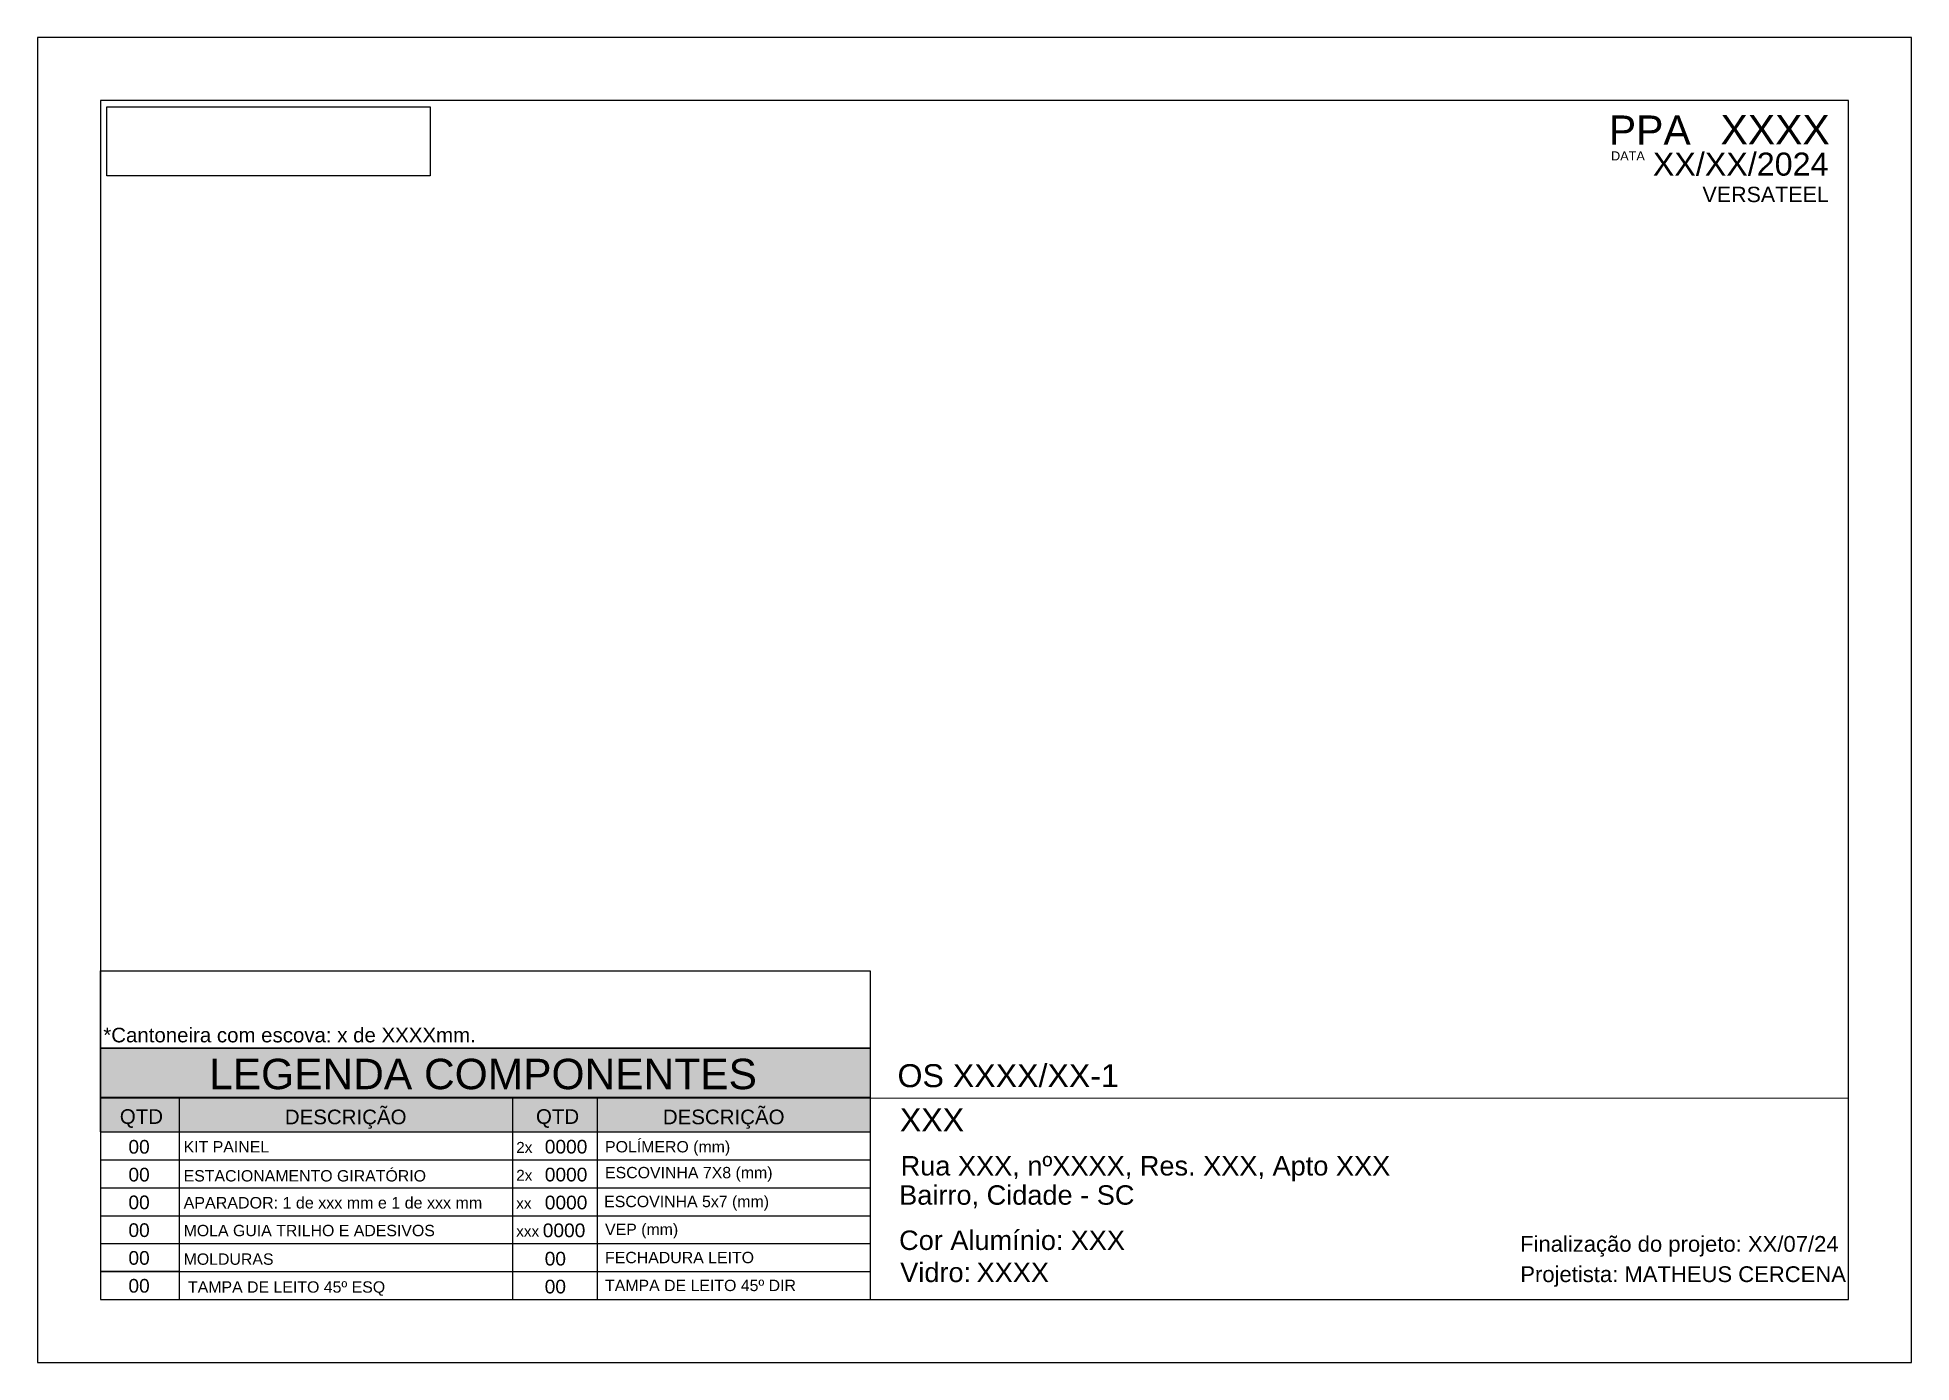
# Paper-space layout 'Layout1' of a CAD drawing. Header units: millimetres. Extents: x 0 to 297, y 0 to 210.
import ezdxf
from ezdxf.enums import TextEntityAlignment as Align

# ---------------------------------------------------------------- set-up
doc = ezdxf.new("R2010")
doc.units = ezdxf.units.MM
doc.header["$LTSCALE"] = 5
doc.layers.add('LINHA DE CENTRO', color=1, linetype='Continuous')
doc.layers.add('VIEWPORT', color=7, linetype='Continuous', plot=False)
doc.styles.get("Standard").update_dxf_attribs({"font": 'arial.ttf'})
picture_1 = doc.add_image_def('image1.jpg', size_in_pixel=(2160, 460))

psp = doc.layouts.get("Layout1")

# ---------------------------------------------------------------- hatches: boundary and pattern name
at = {"true_color": 0x4a86e8}
h = psp.add_hatch(color=163, dxfattribs=at)
h.dxf.hatch_style = 1
h.paths.add_polyline_path([(131.97, 42.07), (131.97, 49.81), (10, 49.81), (10, 42.07)])
at = {"true_color": 0xadddf7}
h = psp.add_hatch(color=141, dxfattribs=at)
h.dxf.hatch_style = 1
h.paths.add_polyline_path([(22.48, 42.07), (10, 42.07), (10, 36.54), (22.48, 36.54)])
h.paths.add_polyline_path([(75.95, 42.07), (22.48, 42.07), (22.48, 36.54), (75.95, 36.54)])
h.paths.add_polyline_path([(87.54, 42.07), (75.95, 42.07), (75.95, 36.54), (87.54, 36.54)])
h.paths.add_polyline_path([(131.97, 42.07), (87.54, 42.07), (87.54, 36.54), (131.97, 36.54)])

# ---------------------------------------------------------------- linework, layer by layer
for p, q in [((10, 49.81), (131.97, 49.81)), ((10, 36.54), (10, 49.81)), ((131.97, 49.81), (131.97, 10)), ((10, 42.07), (131.97, 42.07)), ((22.48, 42.07), (22.48, 10)), ((75.26, 42.07), (75.26, 10)), ((88.68, 42.07), (88.68, 10)), ((10, 36.54), (131.97, 36.54)), ((10, 32.12), (131.97, 32.12)), ((10, 27.69), (131.97, 27.69)), ((10, 23.27), (131.97, 23.27)), ((10, 18.85), (131.97, 18.85)), ((10, 14.42), (131.97, 14.42)), ((22.48, 14.42), (10, 14.42))]:
    psp.add_line(p, q)
for points in [[(0, 0), (297, 0), (297, 210), (0, 210)], [(10, 10), (287, 10), (287, 200), (10, 200)]]:
    psp.add_lwpolyline(points, close=True)
psp.add_lwpolyline([(131.97, 49.81), (10, 49.81), (10, 62.07), (131.97, 62.07), (131.97, 49.81)])

# ---------------------------------------------------------------- texts
for s, height, p in [('PPA', 4.645, (249.03, 192.99)), ('DATA', 1.438, (249.38, 190.51)), ('LEGENDA COMPONENTES', 4.8215, (27.2, 43.32)), ('OS XXXX/XX-1', 3.6436, (136.3, 43.64)), ('QTD', 2.322, (13.05, 37.82)), ('DESCRIÇÃO', 2.322, (39.2, 37.76)), ('QTD', 2.322, (79, 37.82)), ('DESCRIÇÃO', 2.322, (99.11, 37.76)), ('XXX', 3.644, (136.67, 36.63)), ('KIT PAINEL', 1.8, (23.16, 33.29)), (' POLÍMERO (mm) ', 1.8, (89.25, 33.3)), ('Rua XXX, nºXXXX, Res. XXX, Apto XXX', 3.0792, (136.79, 29.64)), ('ESTACIONAMENTO GIRATÓRIO', 1.8, (23.16, 28.69)), (' ESCOVINHA 7X8 (mm)', 1.8, (89.25, 29.2)), ('Bairro, Cidade - SC', 3.0792, (136.56, 25.01)), ('APARADOR: 1 de xxx mm e 1 de xxx mm', 1.82, (23.16, 24.41)), ('ESCOVINHA 5x7 (mm)', 1.8, (89.81, 24.62)), ('MOLA GUIA TRILHO E ADESIVOS', 1.8, (23.16, 20.02)), (' VEP (mm)', 1.8, (89.25, 20.2)), ('Cor Alumínio:', 3.0792, (136.55, 17.84)), ('XXX', 3.079, (163.74, 17.84)), ('Finalização do projeto: XX/07/24', 2.5, (234.97, 17.55)), ('MOLDURAS', 1.8, (23.16, 15.49)), (' FECHADURA LEITO ', 1.8, (89.25, 15.74)), ('Vidro:', 3.079, (136.73, 12.75)), ('XXXX', 3.079, (148.83, 12.75)), ('Projetista: MATHEUS CERCENA ', 2.5, (235, 12.75)), (' TAMPA DE LEITO 45º ESQ ', 1.8, (23.16, 11.07)), (' TAMPA DE LEITO 45º DIR ', 1.8, (89.25, 11.32))]:
    psp.add_text(s, height=height).set_placement(p)
for s, height, p in [('XXXX', 4.645, (284.04, 193.07)), ('XX/XX/2024', 3.658, (283.84, 188.1))]:
    psp.add_text(s, height=height).set_placement(p, align=Align.RIGHT)
for s, p in [('00', (16.1, 34.19)), ('0000', (83.77, 34.21)), ('00', (16.1, 29.78)), ('0000', (83.77, 29.79)), ('00', (16.1, 25.38)), ('0000', (83.77, 25.36)), ('00', (16.1, 20.98)), ('0000', (83.45, 20.95)), ('00', (16.1, 16.58)), ('00', (82.07, 16.46)), ('00', (16.1, 12.16)), ('00', (82.07, 12.04))]:
    psp.add_text(s, height=2.17).set_placement(p, align=Align.MIDDLE)
at = {"insert": (10.43, 53.06), "char_height": 2.3183, "attachment_point": 1}
psp.add_mtext_dynamic_manual_height_columns('*Cantoneira com escova: x de XXXXmm.', width=888.4213, gutter_width=381.71, heights=[0], dxfattribs=at)
at = {"char_height": 1.736, "width": 2.5958, "attachment_point": 1}
for s, insert in [('2x', (75.87, 34.96)), ('2x', (75.87, 30.54)), ('xx', (75.87, 26.12)), ('xxx', (75.87, 21.69))]:
    psp.add_mtext(s, dxfattribs=dict(at, insert=insert))
at = {"layer": 'LINHA DE CENTRO'}
psp.add_text('VERSATEEL', height=2.433, dxfattribs=at).set_placement((273.88, 183.91), align=Align.CENTER)

# ---------------------------------------------------------------- pictures from other files: only their frames are drawn
image = psp.add_image(picture_1, insert=(11, 188.09), size_in_units=(51.23, 10.91))
image.dxf.flags = 7

# ---------------------------------------------------------------- viewports
at = {"layer": 'VIEWPORT', "view_target_point": (17612.91, -14571.23)}
psp.add_viewport(center=(148.5, 120.95), size=(277, 158.1092), view_center_point=(-6721.88, 2552.89), view_height=3758.9193, dxfattribs=at)

doc.saveas('drawing.dxf')
